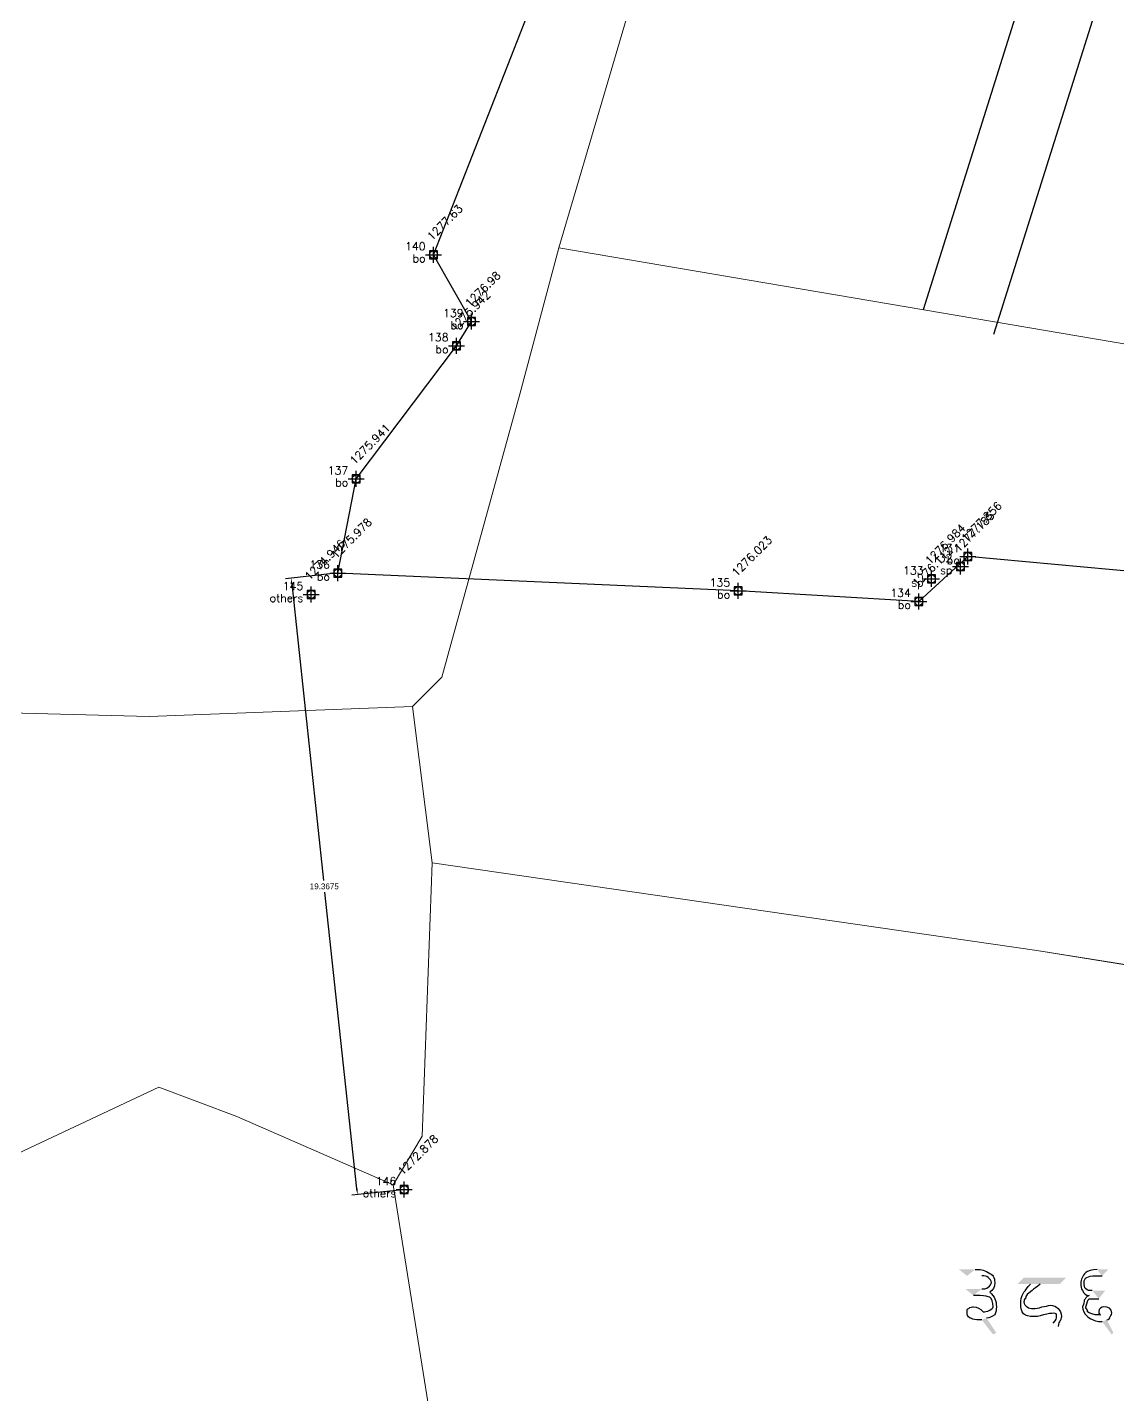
# Model space of a CAD drawing. Header units: metres. Extents: x 345912 to 349030, y 3061206 to 3061792.
# Drawn here: x 346801.68 to 346835.74, y 3061444.41 to 3061487.11 of the extents above; entities that cross this region are included whole.
import ezdxf
from ezdxf.enums import TextEntityAlignment as Align

# ---------------------------------------------------------------- set-up
doc = ezdxf.new("R2010")
doc.units = ezdxf.units.M
doc.header["$MEASUREMENT"] = 0
doc.header["$PDMODE"] = 98
doc.header["$PDSIZE"] = 0.25
for name, color, linetype in [('bo', 7, 'Continuous'), ('Boundary', 6, 'Continuous'), ('Features', 5, 'Continuous'), ('others', 7, 'Continuous'), ('PDF4_Geometry', 7, 'Continuous'), ('PDF4_Solid Fills', 7, 'Continuous'), ('Points', 7, 'Continuous'), ('Points-ELV', 6, 'Continuous'), ('Points-NUM', 4, 'Continuous'), ('Points-TXT', 3, 'Continuous'), ('sp', 7, 'Continuous')]:
    doc.layers.add(name, color=color, linetype=linetype)
doc.styles.add('romans', font='romans.shx')
doc.styles.get("Standard").update_dxf_attribs({"font": 'arial.ttf'})
doc.dimstyles.get("Standard").update_dxf_attribs({"dimtxt": 0.18, "dimasz": 0.18, "dimexe": 0.18, "dimexo": 0.0625, "dimgap": 0.09, "dimtad": 0, "dimtih": 1, "dimtoh": 1, "dimdec": 4, "dimzin": 0, "dimdsep": 46, "dimtxsty": 'Standard', "dimcen": 0.09, "dimadec": 0, "dimazin": 0, "dimtfac": 1, "dimtdec": 4, "dimtofl": 0, "dimtmove": 0, "dimatfit": 3, "dimfxl": 1, "dimtolj": 1, "dimtzin": 0, "dimarcsym": 0})

# ---------------------------------------------------------------- blocks, each defined once
blk = doc.blocks.new('POINTS')
at = {"layer": 'Points'}
blk.add_line((0, 0), (0, 0), dxfattribs=at)
blk.add_point((0, 0), dxfattribs=at)
at = {"layer": 'Points-ELV', "style": 'romans'}
blk.add_attdef('ELEV', text='', height=1, rotation=45, dxfattribs=at).set_placement((0, 0), align=Align.BOTTOM_LEFT)
at = {"layer": 'Points-NUM', "style": 'romans'}
blk.add_attdef('PTNUM', text='', height=1, dxfattribs=at).set_placement((0, 0), align=Align.BOTTOM_RIGHT)
at = {"layer": 'Points-TXT', "style": 'romans'}
blk.add_attdef('DESC', text='', height=1, dxfattribs=at).set_placement((0, 0), align=Align.BOTTOM_RIGHT)
blk = doc.blocks.new('*D3')
at = {"layer": 'Defpoints', "color": 0, "transparency": 16777216}
for p in [(346547.106, 3061289.259), (346547.719, 3061269.845), (346549.181, 3061270.003)]:
    blk.add_point(p, dxfattribs=at)
at = {"layer": 'Features', "color": 0, "lineweight": -2, "transparency": 16777216}
for p, q in [((346547.044, 3061289.252), (346545.465, 3061289.082)), ((346545.663, 3061288.922), (346546.661, 3061279.655)), ((346547.699, 3061270.024), (346546.701, 3061279.291)), ((346549.119, 3061269.996), (346547.54, 3061269.826))]:
    blk.add_line(p, q, dxfattribs=at)
at = {"layer": 'Features', "color": 0, "transparency": 16777216}
for points in [[(346545.693, 3061288.926), (346545.633, 3061288.919), (346545.644, 3061289.101)], [(346547.729, 3061270.028), (346547.669, 3061270.021), (346547.719, 3061269.845)]]:
    blk.add_solid(points, dxfattribs=at)
at = {"layer": 'Features', "color": 0, "transparency": 16777216, "insert": (346546.681, 3061279.473), "char_height": 0.18, "attachment_point": 5}
blk.add_mtext('\\A1;19.3675', dxfattribs=at)
blk = doc.blocks.new('dh')
at = {"layer": 'Boundary'}
blk.add_lwpolyline([(346598.692, 3061290.47), (346593.85, 3061290.071), (346588.876, 3061289.263), (346585.763, 3061289.057), (346580.322, 3061288.795), (346573.122, 3061289.192), (346566.785, 3061289.772), (346565.255, 3061288.375), (346559.609, 3061288.7), (346547.106, 3061289.259), (346547.68, 3061292.2), (346550.811, 3061296.359), (346551.282, 3061297.117), (346550.096, 3061299.2), (346553.718, 3061308.447)], dxfattribs=at)
at = {"layer": 'bo', "linetype": 'Continuous'}
ref = blk.add_blockref('POINTS', (346550.096, 3061299.2, 1277.63), dxfattribs=at)
ref.add_attrib('PTNUM', '140', dxfattribs={"layer": 'Points-NUM', "height": 0.25, "style": 'romans'}).set_placement((346549.846, 3061299.2625, 1277.63), align=Align.BOTTOM_RIGHT)
ref.add_attrib('DESC', 'bo', dxfattribs={"layer": 'Points-TXT', "height": 0.25, "style": 'romans'}).set_placement((346549.846, 3061298.8875, 1277.63), align=Align.BOTTOM_RIGHT)
ref.add_attrib('ELEV', '1277.63', dxfattribs={"layer": 'Points-ELV', "height": 0.25, "rotation": 45, "style": 'romans'}).set_placement((346550.096, 3061299.575, 1277.63), align=Align.BOTTOM_LEFT)
ref = blk.add_blockref('POINTS', (346551.282, 3061297.117, 1276.98), dxfattribs=at)
ref.add_attrib('PTNUM', '139', dxfattribs={"layer": 'Points-NUM', "height": 0.25, "style": 'romans'}).set_placement((346551.032, 3061297.1795, 1276.98), align=Align.BOTTOM_RIGHT)
ref.add_attrib('DESC', 'bo', dxfattribs={"layer": 'Points-TXT', "height": 0.25, "style": 'romans'}).set_placement((346551.032, 3061296.8045, 1276.98), align=Align.BOTTOM_RIGHT)
ref.add_attrib('ELEV', '1276.98', dxfattribs={"layer": 'Points-ELV', "height": 0.25, "rotation": 45, "style": 'romans'}).set_placement((346551.282, 3061297.492, 1276.98), align=Align.BOTTOM_LEFT)
ref = blk.add_blockref('POINTS', (346550.811, 3061296.359, 1275.942), dxfattribs=at)
ref.add_attrib('PTNUM', '138', dxfattribs={"layer": 'Points-NUM', "height": 0.25, "style": 'romans'}).set_placement((346550.561, 3061296.4215, 1275.942), align=Align.BOTTOM_RIGHT)
ref.add_attrib('DESC', 'bo', dxfattribs={"layer": 'Points-TXT', "height": 0.25, "style": 'romans'}).set_placement((346550.561, 3061296.0465, 1275.942), align=Align.BOTTOM_RIGHT)
ref.add_attrib('ELEV', '1275.942', dxfattribs={"layer": 'Points-ELV', "height": 0.25, "rotation": 45, "style": 'romans'}).set_placement((346550.811, 3061296.734, 1275.942), align=Align.BOTTOM_LEFT)
ref = blk.add_blockref('POINTS', (346547.68, 3061292.2, 1275.941), dxfattribs=at)
ref.add_attrib('PTNUM', '137', dxfattribs={"layer": 'Points-NUM', "height": 0.25, "style": 'romans'}).set_placement((346547.43, 3061292.2625, 1275.941), align=Align.BOTTOM_RIGHT)
ref.add_attrib('DESC', 'bo', dxfattribs={"layer": 'Points-TXT', "height": 0.25, "style": 'romans'}).set_placement((346547.43, 3061291.8875, 1275.941), align=Align.BOTTOM_RIGHT)
ref.add_attrib('ELEV', '1275.941', dxfattribs={"layer": 'Points-ELV', "height": 0.25, "rotation": 45, "style": 'romans'}).set_placement((346547.68, 3061292.575, 1275.941), align=Align.BOTTOM_LEFT)
ref = blk.add_blockref('POINTS', (346566.785, 3061289.772, 1277.856), dxfattribs=at)
ref.add_attrib('PTNUM', '131', dxfattribs={"layer": 'Points-NUM', "height": 0.25, "style": 'romans'}).set_placement((346566.535, 3061289.8345, 1277.856), align=Align.BOTTOM_RIGHT)
ref.add_attrib('DESC', 'bo', dxfattribs={"layer": 'Points-TXT', "height": 0.25, "style": 'romans'}).set_placement((346566.535, 3061289.4595, 1277.856), align=Align.BOTTOM_RIGHT)
ref.add_attrib('ELEV', '1277.856', dxfattribs={"layer": 'Points-ELV', "height": 0.25, "rotation": 45, "style": 'romans'}).set_placement((346566.785, 3061290.147, 1277.856), align=Align.BOTTOM_LEFT)
ref = blk.add_blockref('POINTS', (346547.106, 3061289.259, 1275.978), dxfattribs=at)
ref.add_attrib('PTNUM', '136', dxfattribs={"layer": 'Points-NUM', "height": 0.25, "style": 'romans'}).set_placement((346546.856, 3061289.3215, 1275.978), align=Align.BOTTOM_RIGHT)
ref.add_attrib('DESC', 'bo', dxfattribs={"layer": 'Points-TXT', "height": 0.25, "style": 'romans'}).set_placement((346546.856, 3061288.9465, 1275.978), align=Align.BOTTOM_RIGHT)
ref.add_attrib('ELEV', '1275.978', dxfattribs={"layer": 'Points-ELV', "height": 0.25, "rotation": 45, "style": 'romans'}).set_placement((346547.106, 3061289.634, 1275.978), align=Align.BOTTOM_LEFT)
ref = blk.add_blockref('POINTS', (346559.609, 3061288.7, 1276.023), dxfattribs=at)
ref.add_attrib('PTNUM', '135', dxfattribs={"layer": 'Points-NUM', "height": 0.25, "style": 'romans'}).set_placement((346559.359, 3061288.7625, 1276.023), align=Align.BOTTOM_RIGHT)
ref.add_attrib('DESC', 'bo', dxfattribs={"layer": 'Points-TXT', "height": 0.25, "style": 'romans'}).set_placement((346559.359, 3061288.3875, 1276.023), align=Align.BOTTOM_RIGHT)
ref.add_attrib('ELEV', '1276.023', dxfattribs={"layer": 'Points-ELV', "height": 0.25, "rotation": 45, "style": 'romans'}).set_placement((346559.609, 3061289.075, 1276.023), align=Align.BOTTOM_LEFT)
ref = blk.add_blockref('POINTS', (346565.255, 3061288.375, 1276.112), dxfattribs=at)
ref.add_attrib('PTNUM', '134', dxfattribs={"layer": 'Points-NUM', "height": 0.25, "style": 'romans'}).set_placement((346565.005, 3061288.4375, 1276.112), align=Align.BOTTOM_RIGHT)
ref.add_attrib('DESC', 'bo', dxfattribs={"layer": 'Points-TXT', "height": 0.25, "style": 'romans'}).set_placement((346565.005, 3061288.0625, 1276.112), align=Align.BOTTOM_RIGHT)
ref.add_attrib('ELEV', '1276.112', dxfattribs={"layer": 'Points-ELV', "height": 0.25, "rotation": 45, "style": 'romans'}).set_placement((346565.255, 3061288.75, 1276.112), align=Align.BOTTOM_LEFT)
at = {"layer": 'others', "linetype": 'Continuous'}
ref = blk.add_blockref('POINTS', (346546.273, 3061288.591, 1274.946), dxfattribs=at)
ref.add_attrib('PTNUM', '145', dxfattribs={"layer": 'Points-NUM', "height": 0.25, "style": 'romans'}).set_placement((346546.023, 3061288.6535, 1274.946), align=Align.BOTTOM_RIGHT)
ref.add_attrib('DESC', 'others', dxfattribs={"layer": 'Points-TXT', "height": 0.25, "style": 'romans'}).set_placement((346546.023, 3061288.2785, 1274.946), align=Align.BOTTOM_RIGHT)
ref.add_attrib('ELEV', '1274.946', dxfattribs={"layer": 'Points-ELV', "height": 0.25, "rotation": 45, "style": 'romans'}).set_placement((346546.273, 3061288.966, 1274.946), align=Align.BOTTOM_LEFT)
ref = blk.add_blockref('POINTS', (346549.181, 3061270.003, 1272.878), dxfattribs=at)
ref.add_attrib('PTNUM', '146', dxfattribs={"layer": 'Points-NUM', "height": 0.25, "style": 'romans'}).set_placement((346548.931, 3061270.0655, 1272.878), align=Align.BOTTOM_RIGHT)
ref.add_attrib('DESC', 'others', dxfattribs={"layer": 'Points-TXT', "height": 0.25, "style": 'romans'}).set_placement((346548.931, 3061269.6905, 1272.878), align=Align.BOTTOM_RIGHT)
ref.add_attrib('ELEV', '1272.878', dxfattribs={"layer": 'Points-ELV', "height": 0.25, "rotation": 45, "style": 'romans'}).set_placement((346549.181, 3061270.378, 1272.878), align=Align.BOTTOM_LEFT)
at = {"layer": 'sp', "linetype": 'Continuous'}
ref = blk.add_blockref('POINTS', (346566.554, 3061289.462, 1277.185), dxfattribs=at)
ref.add_attrib('PTNUM', '132', dxfattribs={"layer": 'Points-NUM', "height": 0.25, "style": 'romans'}).set_placement((346566.304, 3061289.5245, 1277.185), align=Align.BOTTOM_RIGHT)
ref.add_attrib('DESC', 'sp', dxfattribs={"layer": 'Points-TXT', "height": 0.25, "style": 'romans'}).set_placement((346566.304, 3061289.1495, 1277.185), align=Align.BOTTOM_RIGHT)
ref.add_attrib('ELEV', '1277.185', dxfattribs={"layer": 'Points-ELV', "height": 0.25, "rotation": 45, "style": 'romans'}).set_placement((346566.554, 3061289.837, 1277.185), align=Align.BOTTOM_LEFT)
ref = blk.add_blockref('POINTS', (346565.653, 3061289.076, 1276.984), dxfattribs=at)
ref.add_attrib('PTNUM', '133', dxfattribs={"layer": 'Points-NUM', "height": 0.25, "style": 'romans'}).set_placement((346565.403, 3061289.1385, 1276.984), align=Align.BOTTOM_RIGHT)
ref.add_attrib('DESC', 'sp', dxfattribs={"layer": 'Points-TXT', "height": 0.25, "style": 'romans'}).set_placement((346565.403, 3061288.7635, 1276.984), align=Align.BOTTOM_RIGHT)
ref.add_attrib('ELEV', '1276.984', dxfattribs={"layer": 'Points-ELV', "height": 0.25, "rotation": 45, "style": 'romans'}).set_placement((346565.653, 3061289.451, 1276.984), align=Align.BOTTOM_LEFT)
at = {"layer": 'Features'}
dim = blk.add_aligned_dim(p1=(346547.106, 3061289.259), p2=(346549.181, 3061270.003), distance=-1.47088, dimstyle='Standard', dxfattribs=at)
dim.commit()
dim.dimension.update_dxf_attribs({"geometry": '*D3', "text_midpoint": (346546.68109, 3061279.47341)})

msp = doc.modelspace()

# ---------------------------------------------------------------- hatches: boundary and pattern name
at = {"layer": 'PDF4_Solid Fills', "transparency": 33554559}
h = msp.add_hatch(color=256, dxfattribs=at)
h.paths.add_polyline_path([(346831.03308, 3061448.11803), (346830.77908, 3061448.32123), (346831.28708, 3061448.32123)], flags=0)
h.paths.add_polyline_path([(346831.64268, 3061446.79723), (346831.94748, 3061446.34003), (346831.84588, 3061446.28923), (346831.49028, 3061446.74643)], flags=0)
h.paths.add_polyline_path([(346831.23628, 3061447.50843), (346830.98228, 3061447.71163), (346831.49028, 3061447.71163)], flags=0)
h.paths.add_polyline_path([(346833.01428, 3061447.86403), (346832.60788, 3061447.86403), (346832.81108, 3061448.06723), (346834.13188, 3061448.06723), (346833.92868, 3061447.86403), (346833.31908, 3061447.86403)], flags=0)
h.paths.add_polyline_path([(346833.87788, 3061446.54323), (346833.72548, 3061446.64483)], flags=0)
h.paths.add_polyline_path([(346835.24948, 3061448.11803), (346835.45268, 3061448.32123), (346835.09708, 3061448.32123)], flags=0)
h.paths.add_polyline_path([(346835.24948, 3061446.69563), (346835.55428, 3061446.28923), (346835.60508, 3061446.34003), (346835.40188, 3061446.74643)], flags=0)
h.paths.add_polyline_path([(346835.14788, 3061447.40683), (346835.35108, 3061447.66083), (346834.94468, 3061447.66083)], flags=0)

# ---------------------------------------------------------------- linework, layer by layer
at = {"layer": 'Features'}
for points in [[(346835.35108, 3061496.37803), (346829.65836, 3061478.29376)], [(346837.55612, 3061495.60769), (346831.8634, 3061477.52342)]]:
    msp.add_lwpolyline(points, dxfattribs=at)
at = {"layer": 'PDF4_Geometry', "lineweight": 9}
for points in [[(346834.43668, 3061530.51563), (346831.08388, 3061518.93323), (346829.25507, 3061512.83723), (346827.73108, 3061510.39883), (346825.29268, 3061506.74124), (346824.37828, 3061500.95003), (346819.80628, 3061485.40523), (346818.28227, 3061480.22363), (346817.06308, 3061475.65163), (346814.62468, 3061466.81243), (346813.71028, 3061465.89803), (346805.48068, 3061465.59323), (346793.59348, 3061465.89803), (346792.06947, 3061466.50764), (346792.06947, 3061484.49083), (346793.59348, 3061500.34043), (346793.28867, 3061504.30283), (346792.06947, 3061519.84763), (346790.24068, 3061530.21083), (346792.37428, 3061530.82043), (346798.47028, 3061531.12523), (346807.61428, 3061531.12523), (346819.80628, 3061531.12523), (346829.55988, 3061530.51563)], [(346834.43668, 3061530.51563), (346831.08388, 3061518.93323), (346829.25507, 3061512.83723), (346827.73108, 3061510.39883), (346825.29268, 3061506.74124), (346824.37828, 3061500.95003), (346819.80628, 3061485.40523), (346818.28227, 3061480.22363), (346817.06308, 3061475.65163), (346814.62468, 3061466.81243), (346813.71028, 3061465.89803), (346805.48068, 3061465.59323), (346793.59348, 3061465.89803), (346792.06947, 3061466.50764), (346792.06947, 3061484.49083), (346793.59348, 3061500.34043), (346793.28867, 3061504.30283), (346792.06947, 3061519.84763), (346790.24068, 3061530.21083), (346792.37428, 3061530.82043), (346798.47028, 3061531.12523), (346807.61428, 3061531.12523), (346819.80628, 3061531.12523), (346829.55988, 3061530.51563)], [(346888.99587, 3061495.46363), (346887.16707, 3061481.74764), (346885.03348, 3061468.64124), (346852.41988, 3061474.43243), (346818.28227, 3061480.22363), (346819.80628, 3061485.40523), (346824.37828, 3061500.95003), (346835.35108, 3061496.37803), (346846.93348, 3061492.41564), (346855.16308, 3061489.97723), (346864.61188, 3061487.53883), (346869.79348, 3061491.50124), (346872.23188, 3061492.72043), (346875.27988, 3061495.76844), (346877.10867, 3061496.98764), (346879.54707, 3061497.29243), (346883.20468, 3061498.20683), (346889.91028, 3061501.55963)], [(346888.99587, 3061495.46363), (346887.16707, 3061481.74764), (346885.03348, 3061468.64124), (346852.41988, 3061474.43243), (346818.28227, 3061480.22363), (346819.80628, 3061485.40523), (346824.37828, 3061500.95003), (346835.35108, 3061496.37803), (346846.93348, 3061492.41564), (346855.16308, 3061489.97723), (346864.61188, 3061487.53883), (346869.79348, 3061491.50124), (346872.23188, 3061492.72043), (346875.27988, 3061495.76844), (346877.10867, 3061496.98764), (346879.54707, 3061497.29243), (346883.20468, 3061498.20683), (346889.91028, 3061501.55963)], [(346885.03348, 3061468.64124), (346884.11908, 3061464.06923), (346881.37587, 3061450.35323), (346874.06067, 3061451.26764), (346858.21108, 3061454.31564), (346833.21748, 3061458.27803), (346814.31988, 3061461.02124), (346813.71028, 3061465.89803), (346814.62468, 3061466.81243), (346817.06308, 3061475.65163), (346818.28227, 3061480.22363), (346852.41988, 3061474.43243)], [(346885.03348, 3061468.64124), (346884.11908, 3061464.06923), (346881.37587, 3061450.35323), (346874.06067, 3061451.26764), (346858.21108, 3061454.31564), (346833.21748, 3061458.27803), (346814.31988, 3061461.02124), (346813.71028, 3061465.89803), (346814.62468, 3061466.81243), (346817.06308, 3061475.65163), (346818.28227, 3061480.22363), (346852.41988, 3061474.43243)], [(346813.71028, 3061465.89803), (346814.31988, 3061461.02124), (346814.01507, 3061452.48683), (346813.10067, 3061450.96283), (346808.22388, 3061453.09643), (346805.78547, 3061454.01083), (346790.85028, 3061447.00043), (346780.79188, 3061442.42844), (346780.18227, 3061447.00043), (346778.04867, 3061454.62043), (346781.09668, 3061457.05883), (346783.53508, 3061458.27803), (346787.19267, 3061462.24043), (346788.71668, 3061464.37403), (346792.06947, 3061466.50764), (346793.59348, 3061465.89803), (346805.48068, 3061465.59323)], [(346813.71028, 3061465.89803), (346814.31988, 3061461.02124), (346814.01507, 3061452.48683), (346813.10067, 3061450.96283), (346808.22388, 3061453.09643), (346805.78547, 3061454.01083), (346790.85028, 3061447.00043), (346780.79188, 3061442.42844), (346780.18227, 3061447.00043), (346778.04867, 3061454.62043), (346781.09668, 3061457.05883), (346783.53508, 3061458.27803), (346787.19267, 3061462.24043), (346788.71668, 3061464.37403), (346792.06947, 3061466.50764), (346793.59348, 3061465.89803), (346805.48068, 3061465.59323)], [(346851.81028, 3061435.41803), (346845.10468, 3061436.33243), (346814.62468, 3061442.12363), (346814.31988, 3061443.34283), (346813.10067, 3061450.96283), (346814.01507, 3061452.48683), (346814.31988, 3061461.02124), (346833.21748, 3061458.27803), (346853.94388, 3061454.92523)], [(346851.81028, 3061435.41803), (346845.10468, 3061436.33243), (346814.62468, 3061442.12363), (346814.31988, 3061443.34283), (346813.10067, 3061450.96283), (346814.01507, 3061452.48683), (346814.31988, 3061461.02124), (346833.21748, 3061458.27803), (346853.94388, 3061454.92523)], [(346813.10067, 3061450.96283), (346814.31988, 3061443.34283), (346798.77508, 3061435.41803), (346788.41188, 3061429.62683), (346784.44947, 3061428.10284), (346780.79188, 3061442.42844), (346790.85028, 3061447.00043), (346805.78547, 3061454.01083), (346808.22388, 3061453.09643)], [(346813.10067, 3061450.96283), (346814.31988, 3061443.34283), (346798.77508, 3061435.41803), (346788.41188, 3061429.62683), (346784.44947, 3061428.10284), (346780.79188, 3061442.42844), (346790.85028, 3061447.00043), (346805.78547, 3061454.01083), (346808.22388, 3061453.09643)]]:
    msp.add_lwpolyline(points, close=True, dxfattribs=at)
at = {"layer": 'PDF4_Geometry', "lineweight": 25}
for points in [[(346831.28708, 3061448.32123), (346831.43948, 3061448.32123), (346831.54108, 3061448.32123), (346831.69348, 3061448.21963)], [(346831.69348, 3061448.06723), (346831.64268, 3061448.11803), (346831.59188, 3061448.11803), (346831.49028, 3061448.11803)], [(346831.69348, 3061448.21963), (346831.84588, 3061448.16883), (346831.89668, 3061448.06723), (346831.89668, 3061447.91483)], [(346834.74148, 3061448.21963), (346834.63988, 3061448.11803), (346834.58908, 3061448.01643), (346834.58908, 3061447.86403)], [(346834.69068, 3061447.91483), (346834.69068, 3061448.06723), (346834.79228, 3061448.11803), (346835.04628, 3061448.11803)], [(346835.09708, 3061448.32123), (346834.94468, 3061448.32123), (346834.79228, 3061448.27043), (346834.74148, 3061448.21963)], [(346835.04628, 3061448.11803), (346835.04628, 3061448.11803), (346835.09708, 3061448.11803), (346835.14788, 3061448.11803)], [(346835.14788, 3061448.11803), (346835.19868, 3061448.11803), (346835.19868, 3061448.11803), (346835.24948, 3061448.11803)], [(346831.49028, 3061447.71163), (346831.54108, 3061447.71163), (346831.64268, 3061447.71163), (346831.69348, 3061447.76243)], [(346831.79508, 3061447.91483), (346831.79508, 3061447.96563), (346831.74428, 3061448.01643), (346831.69348, 3061448.06723)], [(346831.69348, 3061447.76243), (346831.74428, 3061447.81323), (346831.79508, 3061447.86403), (346831.79508, 3061447.91483)], [(346831.89668, 3061447.91483), (346831.89668, 3061447.76243), (346831.84588, 3061447.66083), (346831.74428, 3061447.61003)], [(346832.81108, 3061447.61003), (346832.86188, 3061447.66083), (346832.91268, 3061447.76243), (346833.01428, 3061447.86403)], [(346833.06508, 3061447.66083), (346832.91268, 3061447.55923), (346832.86188, 3061447.50843), (346832.86188, 3061447.40683)], [(346833.31908, 3061447.86403), (346833.21748, 3061447.76243), (346833.11588, 3061447.71163), (346833.06508, 3061447.66083)], [(346834.58908, 3061447.86403), (346834.58908, 3061447.81323), (346834.58908, 3061447.71163), (346834.63988, 3061447.66083)], [(346834.63988, 3061447.66083), (346834.69068, 3061447.55923), (346834.74148, 3061447.50843), (346834.84308, 3061447.50843)], [(346834.74148, 3061447.71163), (346834.69068, 3061447.76243), (346834.69068, 3061447.81323), (346834.69068, 3061447.91483)], [(346834.94468, 3061447.66083), (346834.84308, 3061447.66083), (346834.79228, 3061447.66083), (346834.74148, 3061447.71163)], [(346831.33788, 3061447.50843), (346831.28708, 3061447.50843), (346831.23628, 3061447.50843), (346831.23628, 3061447.50843)], [(346831.43948, 3061447.50843), (346831.43948, 3061447.50843), (346831.38868, 3061447.50843), (346831.33788, 3061447.50843)], [(346831.74428, 3061447.45763), (346831.69348, 3061447.45763), (346831.59188, 3061447.50843), (346831.43948, 3061447.50843)], [(346831.74428, 3061447.61003), (346831.89668, 3061447.45763), (346831.94748, 3061447.35603), (346831.94748, 3061447.15283)], [(346831.84588, 3061447.15283), (346831.84588, 3061447.30523), (346831.79508, 3061447.40683), (346831.74428, 3061447.45763)], [(346832.70948, 3061447.25443), (346832.70948, 3061447.35603), (346832.70948, 3061447.45763), (346832.81108, 3061447.61003)], [(346833.11588, 3061446.84803), (346832.81108, 3061446.84803), (346832.70948, 3061446.94963), (346832.70948, 3061447.25443)], [(346832.86188, 3061447.40683), (346832.81108, 3061447.40683), (346832.81108, 3061447.35603), (346832.81108, 3061447.30523)], [(346832.81108, 3061447.30523), (346832.81108, 3061447.25443), (346832.86188, 3061447.15283), (346832.91268, 3061447.15283)], [(346834.69068, 3061447.35603), (346834.69068, 3061447.30523), (346834.69068, 3061447.25443), (346834.63988, 3061447.15283)], [(346834.84308, 3061447.50843), (346834.74148, 3061447.45763), (346834.74148, 3061447.40683), (346834.69068, 3061447.35603)], [(346834.74148, 3061447.15283), (346834.79228, 3061447.30523), (346834.79228, 3061447.35603), (346834.84308, 3061447.40683)], [(346834.84308, 3061447.40683), (346834.89388, 3061447.40683), (346834.99548, 3061447.40683), (346835.14788, 3061447.40683)], [(346831.03308, 3061447.00043), (346831.03308, 3061447.05123), (346831.03308, 3061447.10203), (346831.08388, 3061447.10203)], [(346831.13468, 3061446.79723), (346831.03308, 3061446.84803), (346831.03308, 3061446.89883), (346831.03308, 3061447.00043)], [(346831.08388, 3061447.10203), (346831.13468, 3061447.15283), (346831.18548, 3061447.15283), (346831.23628, 3061447.15283)], [(346831.23628, 3061447.15283), (346831.33788, 3061447.15283), (346831.43948, 3061447.10203), (346831.54108, 3061447.00043)], [(346831.54108, 3061447.00043), (346831.59188, 3061447.00043), (346831.64268, 3061447.00043), (346831.74428, 3061447.05123)], [(346831.89668, 3061446.89883), (346831.79508, 3061446.84803), (346831.74428, 3061446.79723), (346831.64268, 3061446.79723)], [(346831.74428, 3061447.05123), (346831.79508, 3061447.10203), (346831.84588, 3061447.10203), (346831.84588, 3061447.15283)], [(346831.94748, 3061447.15283), (346831.94748, 3061447.05123), (346831.94748, 3061447.00043), (346831.89668, 3061446.89883)], [(346832.91268, 3061447.15283), (346832.96348, 3061447.10203), (346833.01428, 3061447.10203), (346833.11588, 3061447.10203)], [(346833.11588, 3061447.10203), (346833.16668, 3061447.10203), (346833.26828, 3061447.10203), (346833.36988, 3061447.15283)], [(346833.42068, 3061446.89883), (346833.26828, 3061446.84803), (346833.16668, 3061446.84803), (346833.11588, 3061446.84803)], [(346833.36988, 3061447.15283), (346833.47148, 3061447.15283), (346833.57308, 3061447.20363), (346833.62388, 3061447.20363)], [(346833.72548, 3061446.94963), (346833.67468, 3061446.94963), (346833.57308, 3061446.94963), (346833.42068, 3061446.89883)], [(346833.62388, 3061447.20363), (346833.72548, 3061447.20363), (346833.82708, 3061447.15283), (346833.87788, 3061447.10203)], [(346833.82708, 3061446.84803), (346833.82708, 3061446.94963), (346833.82708, 3061446.94963), (346833.72548, 3061446.94963)], [(346833.72548, 3061446.64483), (346833.82708, 3061446.74643), (346833.82708, 3061446.79723), (346833.82708, 3061446.84803)], [(346833.87788, 3061447.10203), (346833.92868, 3061447.05123), (346833.97948, 3061446.94963), (346833.97948, 3061446.84803)], [(346833.97948, 3061446.84803), (346833.97948, 3061446.84803), (346833.97948, 3061446.79723), (346833.92868, 3061446.69563)], [(346834.63988, 3061447.15283), (346834.63988, 3061447.05123), (346834.69068, 3061446.94963), (346834.79228, 3061446.84803)], [(346834.79228, 3061447.05123), (346834.74148, 3061447.10203), (346834.74148, 3061447.15283), (346834.74148, 3061447.15283)], [(346834.79228, 3061447.00043), (346834.79228, 3061447.00043), (346834.79228, 3061447.05123), (346834.79228, 3061447.05123)], [(346835.14788, 3061446.89883), (346834.99548, 3061446.89883), (346834.84308, 3061446.94963), (346834.79228, 3061447.00043)], [(346834.79228, 3061446.84803), (346834.94468, 3061446.74643), (346835.04628, 3061446.69563), (346835.19868, 3061446.69563)], [(346835.30028, 3061447.15283), (346835.24948, 3061447.15283), (346835.14788, 3061447.10203), (346835.14788, 3061447.00043)], [(346835.14788, 3061447.00043), (346835.14788, 3061446.94963), (346835.14788, 3061446.94963), (346835.14788, 3061446.94963)], [(346835.14788, 3061446.94963), (346835.19868, 3061446.89883), (346835.19868, 3061446.89883), (346835.19868, 3061446.89883)], [(346835.19868, 3061446.89883), (346835.14788, 3061446.89883), (346835.14788, 3061446.89883), (346835.14788, 3061446.89883)], [(346835.55428, 3061446.94963), (346835.55428, 3061447.10203), (346835.45268, 3061447.15283), (346835.30028, 3061447.15283)], [(346835.40188, 3061446.74643), (346835.45268, 3061446.74643), (346835.50348, 3061446.79723), (346835.50348, 3061446.84803)], [(346835.50348, 3061446.84803), (346835.50348, 3061446.84803), (346835.55428, 3061446.89883), (346835.55428, 3061446.94963)], [(346831.33788, 3061446.74643), (346831.23628, 3061446.74643), (346831.18548, 3061446.79723), (346831.13468, 3061446.79723)], [(346831.49028, 3061446.74643), (346831.49028, 3061446.74643), (346831.38868, 3061446.74643), (346831.33788, 3061446.74643)], [(346833.92868, 3061446.69563), (346833.92868, 3061446.69563), (346833.87788, 3061446.64483), (346833.87788, 3061446.54323)], [(346835.19868, 3061446.69563), (346835.24948, 3061446.69563), (346835.24948, 3061446.69563), (346835.24948, 3061446.69563)]]:
    msp.add_open_spline(points, degree=3, dxfattribs=at)

# ---------------------------------------------------------------- block references
at = {"layer": 'Features'}
msp.add_blockref('dh', (264.27326, 180.81034), dxfattribs=at)

doc.saveas('drawing.dxf')
